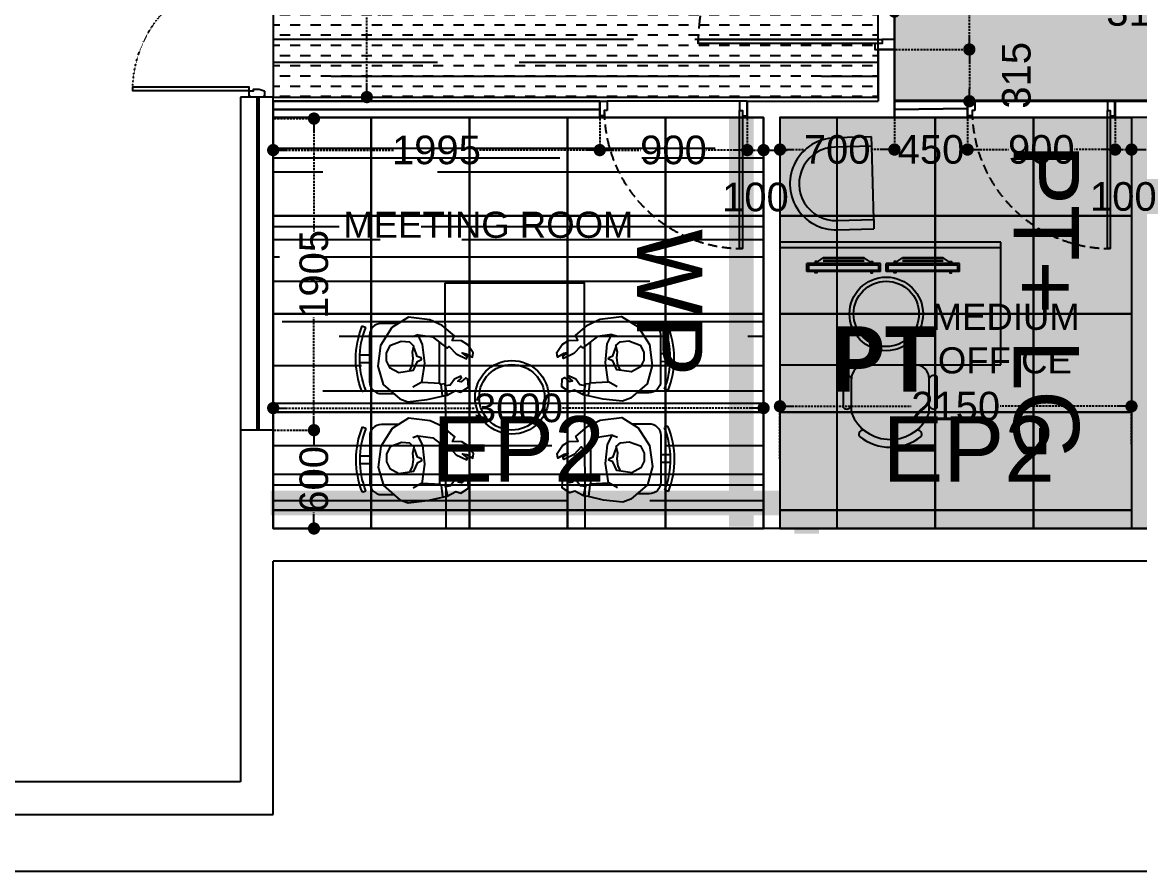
# Model space of a CAD drawing. Header units: millimetres. Extents: x 4688743 to 4806056, y -3017657 to -2960297.
# Drawn here: x 4703613 to 4710447, y -2987364 to -2982171 of the extents above; entities that cross this region are included whole.
import ezdxf

# ---------------------------------------------------------------- set-up
doc = ezdxf.new("R2010")
doc.units = ezdxf.units.MM
doc.header["$MEASUREMENT"] = 0
doc.header["$PDMODE"] = 34
for name, pattern in [('ACAD_ISO03W100', [30, 12, -18]), ('ACAD_ISO07W100', [3, 0, -3]), ('CONTINOUS', [0]), ('CONTINU', [0]), ('DASHED', [19.05, 12.7, -6.35]), ('PHANTOM2', [1.25, 0.625, -0.125, 0.125, -0.125, 0.125, -0.125])]:
    doc.linetypes.add(name, pattern=pattern)
for name, color, linetype in [('a-wall', 6, 'Continuous'), ('A_DOOR', 1, 'Continuous'), ('i floor', 252, 'Continuous'), ('I-CEIL', 11, 'CONTINU'), ('I-CHAR', 100, 'Continuous'), ('I-CLNG-GRID', 31, 'Continuous'), ('I-DOOR', 1, 'Continuous'), ('I-EQPM', 20, 'Continuous'), ('I-EQPN', 93, 'Continuous'), ('I-FINISHES', 174, 'Continuous'), ('I-FLOOR', 8, 'Continuous'), ('I-FURN', 3, 'Continuous'), ('I-FURN-CHAIR', 20, 'Continuous'), ('I-FURN-CHAR', 2, 'Continuous'), ('I-MEETING RM CHAIR', 121, 'Continuous'), ('I-MODULAR FURN', 3, 'Continuous'), ('I-PART', 1, 'Continuous'), ('I-PART-I-DIM', 252, 'Continuous'), ('I-TEXT', 2, 'Continuous'), ('lighting', 7, 'Continuous')]:
    doc.layers.add(name, color=color, linetype=linetype)
doc.layers.add('I-PART-GLAS', color=5, linetype='Continuous', lineweight=30)
doc.styles.add('ROMANS', font='arial.ttf', dxfattribs={"height": 175})
doc.linetypes.add('FENCELINE2', pattern='A,6.35,-2.54,[132,ltypeshp.shx,S=2.54,R=0,X=-2.54,Y=0],-2.54,25.4', length=36.83)
doc.linetypes.add('ZIGZAG', pattern='A,0.0001,-0.2,[131,ltypeshp.shx,S=0.2,R=0,X=-0.2,Y=0],-0.4,[131,ltypeshp.shx,S=0.2,R=180,X=0.2,Y=0],-0.2', length=0.8001)
doc.dimstyles.new('I-DIM-100', dxfattribs={"dimscale": 100, "dimtxt": 175, "dimasz": 0.75, "dimexe": 0.0625, "dimexo": 0.0625, "dimgap": 0.09, "dimtad": 0, "dimdec": 0, "dimrnd": 5, "dimzin": 0, "dimdsep": 46, "dimtxsty": 'ROMANS', "dimblk": 'DOT', "dimcen": 0.09, "dimclrd": 8, "dimclre": 8, "dimclrt": 2, "dimadec": 0, "dimazin": 0, "dimtfac": 1, "dimtdec": 0, "dimtmove": 2, "dimatfit": 3, "dimfxl": 0, "dimtolj": 1, "dimtzin": 0, "dimarcsym": 0})

# ---------------------------------------------------------------- blocks, each defined once
blk = doc.blocks.new('CHAIR - MAN')
at = {"color": 146}
blk.add_lwpolyline([(-113.1, 130.9), (-95, 7.6), (-108, -112.7), (-137.4, -174.3), (-44.4, -160.8), (50.3, -88.6), (62.9, -99.9), (106.4, -51.5), (174, -19.9), (179, -32.9), (146.3, -58.5), (171.4, -52.8), (212.5, -29.3), (217.1, -57.8), (182.8, -110.3), (141.6, -134.5), (81.8, -138.1), (96.5, -167.1), (18.2, -234.3), (-61.3, -270.9), (-199.2, -288.6), (-305.5, -221.9), (-377.9, -107.6), (-396.3, 25.7), (-362.8, 144.6), (-256.3, 235.7), (-204.3, 255.7), (-79.8, 241.6), (16.3, 219.1), (47.7, 214.2), (103.1, 184.3), (135.3, 193.7), (184.8, 162.6), (182.4, 111.5), (168.3, 102.2), (138.2, 127.7), (117.1, 122.8), (142, 102.2), (136.6, 90.9), (95.8, 109.9), (68.9, 148.2), (35.5, 152.7), (34.3, 140.3), (5.2, 143.8), (4.6, 137.6)], close=True, dxfattribs=at)
for points in [[(7.6, 142.3), (16.7, 217.2)], [(35.5, 152.7), (49.2, 216.5)], [(-497.8, 187.3), (-474.6, 177.9)], [(-114.6, 128.5), (-171, 161.8)], [(-512.2, 2.2), (-449.3, 2.2)], [(-190.4, 52.5), (-175.2, 23.6), (-168.7, -23.4), (-173.8, -62.4), (-163.6, -102.1), (-191.1, -126.7), (-246.5, -132.7), (-319.4, -105.1), (-343.1, -59.7), (-343.1, -8.5), (-321.4, 34.9), (-262.3, 66.5), (-167.7, 52.7), (-142, -3.1), (-115.2, -15.4), (-116.7, -26.3), (-143.4, -36.4), (-162.9, -90.5)], [(-512.2, -47.8), (-449.3, -47.8)], [(-137.4, -174.3), (-172.6, -162.2)], [(-495.7, -232.5), (-472.6, -223.1)]]:
    blk.add_lwpolyline(points, dxfattribs=at)
for points in [[(-497.8, 187.3, 0.192757), (-495.7, -232.5)], [(-474.6, 177.9, 0.19264), (-472.6, -223.1)], [(-263.9, -248), (-374.3, -248, -0.414214), (-449.3, -173), (-449.3, 127, -0.414214), (-374.3, 202), (-295.8, 202)], [(-0.7, 137.3, -0.034501), (0, 127), (0, -127)]]:
    blk.add_lwpolyline(points, format="xyb", dxfattribs=at)
blk = doc.blocks.new('4 PAX MEETING ROOM')
at = {"layer": 'I-MODULAR FURN', "linetype": 'CONTINOUS', "ltscale": 50}
blk.add_lwpolyline([(-425, 0), (425, 0), (425, 1500), (-425, 1500)], close=True, dxfattribs=at)
at = {"layer": 'I-MEETING RM CHAIR', "ltscale": 0.0001, "yscale": 0.9523809523961967, "zscale": 0.9523809523961967, "rotation": 180}
for p, xscale in [((-462, 1018.6), -0.9523809523961967), ((462, 1018.6), 0.9523809523961967), ((-462, 401.2), -0.9523809523961967), ((462, 401.2), 0.9523809523961967)]:
    blk.add_blockref('CHAIR - MAN', p, dxfattribs=dict(at, xscale=xscale))
blk = doc.blocks.new('I-SMON')
at = {"layer": 'I-EQPM'}
for p, q in [((266.7, 10.9), (-183.3, 10.9)), ((-183.3, 10.9), (-183.3, -39.1)), ((266.7, 10.9), (266.7, -39.1)), ((266.7, -39.1), (-183.3, -39.1)), ((-133.3, -39.1), (-83.3, -74.1)), ((216.7, -39.1), (166.7, -74.1)), ((166.7, -74.1), (-83.3, -74.1))]:
    blk.add_line(p, q, dxfattribs=at)
at = {"layer": 'I-EQPM', "color": 8}
for p, q in [((166.7, -54), (-83.3, -54)), ((166.7, -67.4), (-83.3, -67.4))]:
    blk.add_line(p, q, dxfattribs=at)
blk.add_lwpolyline([(256.7, -29.1), (-173.3, -29.1), (-173.3, 0.9), (256.7, 0.9)], close=True, dxfattribs=at)
at = {"layer": 'I-EQPM'}
for points in [[(-123.3, 10.9), (-123.3, 18.4), (-133.3, 18.4), (-133.3, 10.9)], [(206.7, 10.9), (206.7, 18.4), (216.7, 18.4), (216.7, 10.9)], [(-123.3, -46.1), (-123.3, -50.4), (-133.3, -50.4), (-133.3, -39.1)], [(206.7, -46.1), (206.7, -50.4), (216.7, -50.4), (216.7, -39.1)]]:
    blk.add_lwpolyline(points, dxfattribs=at)
blk = doc.blocks.new('I-CHAR')
at = {"layer": 'I-FURN-CHAR', "color": 0}
for p, q in [((30.3, 351.6), (-97.7, 479.5)), ((-438.2, 234.5), (-234.5, 438.2)), ((19.2, 299), (-120, 438.2)), ((-351.6, -30.3), (-479.5, 97.7)), ((-299, -19.2), (-438.2, 120))]:
    blk.add_line(p, q, dxfattribs=at)
for centre, radius, start, end in [((-177.3, 380.9), 81, 45, 135), ((-95.3, 451), 28.6, 94.80348, 202.85849), ((1.7, 354), 28.6, 247.14151, 355.19652), ((-203, 203), 242, 246.63139, 23.36861), ((-380.9, 177.3), 81, 135, 225), ((-203, 203), 287, 276.456, 353.544), ((59.3, 164.7), 23.7, 13.6623, 155.9702), ((-451, 95.3), 28.6, 67.14151, 175.19652), ((-354, -1.7), 28.6, 274.80348, 22.85849), ((-164.7, -59.3), 23.7, 114.0298, 256.3377)]:
    blk.add_arc(centre, radius, start, end, dxfattribs=at)
blk = doc.blocks.new('sd')
at = {"layer": 'I-FURN', "color": 6}
for p, q in [((-35, 1350), (-35, 0)), ((714.9, 1350), (-35, 1350)), ((0, 1350), (0, 0)), ((714.9, 0), (714.9, 1350)), ((-35, 0), (714.9, 0))]:
    blk.add_line(p, q, dxfattribs=at)
at = {"layer": 'I-EQPN', "xscale": -1, "rotation": 270}
for p in [(134.1, 832.1, 0), (134.1, 348.5, 0)]:
    blk.add_blockref('I-SMON', p, dxfattribs=at)
at = {"layer": 'I-FURN-CHAIR', "extrusion": (0, 0, -1), "xscale": -1.058823529411668, "yscale": 1.058823529411668, "zscale": -1.058823529411668, "rotation": 314.9999999999908}
blk.add_blockref('I-CHAR', (-1218.6, 675), dxfattribs=at)
blk = doc.blocks.new('DOOR FRAME CS')
blk.add_lwpolyline([(5, -115), (0, -117.9), (0, -7.1), (5, -10), (5, 0), (50, 0), (50, -35), (65, -35), (65, -79.2, -0.078985), (64.8, -80.8), (51.6, -121.1, -0.349242), (46.7, -125), (5, -125)], format="xyb", close=True)
blk = doc.blocks.new('*U13')
for points in [[(52, -2), (52, -950), (83, -950), (83, -2)], [(1948, -2), (1948, -950), (1917, -950), (1917, -2)]]:
    blk.add_lwpolyline(points, close=True)
at = {"color": 251, "linetype": 'ACAD_ISO03W100', "ltscale": 0.1}
blk.add_lwpolyline([(83, -950, 0.403647), (1000, 0, 0.403647), (1917, -950, -0.099074)], format="xyb", dxfattribs=at)
at = {"xscale": -1, "rotation": 180}
blk.add_blockref('DOOR FRAME CS', (0, 0), dxfattribs=at)
at = {"rotation": 180}
blk.add_blockref('DOOR FRAME CS', (2000, 0), dxfattribs=at)
blk = doc.blocks.new('*U77')
at = {"layer": 'I-CLNG-GRID'}
blk.add_lwpolyline([(-300, 300), (300, 300), (300, -300), (-300, -300), (-300, 300)], dxfattribs=at)
blk = doc.blocks.new('*U78')
at = {"layer": 'I-CLNG-GRID', "color": 0, "linetype": 'ByBlock', "lineweight": -2}
for p in [(0, 1801.3), (600, 1801.3), (1200, 1801.3), (1799.9, 1801.3), (2399.9, 1801.3), (0, 1200.9), (600, 1200.9), (1200, 1200.9), (1799.9, 1200.9), (2399.9, 1200.9), (0, 600.4), (600, 600.4), (1200, 600.4), (1799.9, 600.4), (2399.9, 600.4), (0, 0), (600, 0), (1200, 0), (1799.9, 0), (2399.9, 0)]:
    blk.add_blockref('*U77', p, dxfattribs=at)
blk = doc.blocks.new('*U79')
at = {"layer": 'I-CLNG-GRID'}
blk.add_lwpolyline([(-300, 300), (300, 300), (300, -300), (-300, -300), (-300, 300)], dxfattribs=at)
blk = doc.blocks.new('*U80')
at = {"layer": 'I-CLNG-GRID', "color": 0, "linetype": 'ByBlock', "lineweight": -2}
for p in [(0, 1801.3), (600, 1801.3), (1200, 1801.3), (0, 1200.9), (600, 1200.9), (1200, 1200.9), (0, 600.4), (600, 600.4), (1200, 600.4), (0, 0), (600, 0), (1200, 0)]:
    blk.add_blockref('*U79', p, dxfattribs=at)
blk = doc.blocks.new('_Dot')
at = {"color": 0, "linetype": 'Continuous', "lineweight": -2}
blk.add_line((-0.5, 0), (-1, 0), dxfattribs=at)
at = {"color": 0, "linetype": 'Continuous', "const_width": 0.5}
blk.add_lwpolyline([(-0.25, 0, 1), (0.25, 0, 1)], format="xyb", close=True, dxfattribs=at)
blk = doc.blocks.new('*D148')
at = {"layer": 'Defpoints', "color": 0}
for p in [(4705146.9, -2981125.5), (4705146.9, -2982627.8), (4705719.6, -2982627.8)]:
    blk.add_point(p, dxfattribs=at)
at = {"layer": 'I-PART-I-DIM', "color": 8, "linetype": 'DASHED', "lineweight": -2}
for p, q in [((4705153.1, -2981125.5), (4705725.8, -2981125.5)), ((4705719.6, -2981200.5), (4705719.6, -2981614.8)), ((4705719.6, -2982552.8), (4705719.6, -2982138.4)), ((4705153.1, -2982627.8), (4705725.8, -2982627.8))]:
    blk.add_line(p, q, dxfattribs=at)
at = {"layer": 'I-PART-I-DIM', "color": 8, "lineweight": -2, "xscale": 75, "yscale": 75, "zscale": 75}
for p, rotation in [((4705719.6, -2981125.5), 90), ((4705719.6, -2982627.8), 270)]:
    blk.add_blockref('_Dot', p, dxfattribs=dict(at, rotation=rotation))
at = {"layer": 'I-PART-I-DIM', "color": 2, "insert": (4705719.6, -2981876.6), "char_height": 175, "attachment_point": 5, "rotation": 90, "style": 'ROMANS'}
blk.add_mtext('\\A1;1500', dxfattribs=at)
blk = doc.blocks.new('*D151')
at = {"layer": 'Defpoints', "color": 0}
for p in [(4709126.7, -2981136.3, 0), (4708946.6, -2982336.5, 0), (4709405, -2982336.5)]:
    blk.add_point(p, dxfattribs=at)
at = {"layer": 'I-PART-I-DIM', "color": 8, "linetype": 'DASHED', "lineweight": -2}
for p, q in [((4709132.9, -2981136.3), (4709411.3, -2981136.3)), ((4709405, -2981211.3), (4709405, -2981474.6)), ((4709405, -2982261.5), (4709405, -2981998.1)), ((4708952.9, -2982336.5), (4709411.3, -2982336.5))]:
    blk.add_line(p, q, dxfattribs=at)
at = {"layer": 'I-PART-I-DIM', "color": 8, "lineweight": -2, "xscale": 75, "yscale": 75, "zscale": 75}
for p, rotation in [((4709405, -2981136.3), 90), ((4709405, -2982336.5), 270)]:
    blk.add_blockref('_Dot', p, dxfattribs=dict(at, rotation=rotation))
at = {"layer": 'I-PART-I-DIM', "color": 2, "insert": (4709405, -2981736.4), "char_height": 175, "attachment_point": 5, "rotation": 90, "style": 'ROMANS'}
blk.add_mtext('\\A1;1200', dxfattribs=at)
blk = doc.blocks.new('DOOR 1000')
at = {"layer": 'I-DOOR', "lineweight": -2, "ltscale": 5, "extrusion": (-2.9028e-12, -8.96831e-44, -1)}
blk.add_line((0, 50), (0, 950), dxfattribs=at)
at = {"layer": 'I-DOOR', "linetype": 'ByBlock', "lineweight": -2, "extrusion": (-2.9028e-12, -8.96831e-44, -1)}
for points in [[(-62.5, 950), (-62.5, 969), (-100, 969), (-100, 1000), (0, 1000), (0, 950)], [(-62.5, 50), (-62.5, 31), (-100, 31), (-100, 0), (0, 0), (0, 50)]]:
    blk.add_lwpolyline(points, close=True, dxfattribs=at)
at = {"layer": 'I-DOOR', "lineweight": -2, "ltscale": 5, "extrusion": (-2.9028e-12, -8.96831e-44, -1)}
blk.add_lwpolyline([(-62.1, 31), (-1000, 31), (-1000, 50), (-62.1, 50)], close=True, dxfattribs=at)
at = {"layer": 'I-DOOR', "linetype": 'DASHED', "lineweight": -2, "ltscale": 5, "extrusion": (-2.9028e-12, -8.96831e-44, -1)}
blk.add_arc((-62.1, 31), 937.9, 90, 180, dxfattribs=at)
blk = doc.blocks.new('*D152')
at = {"layer": 'Defpoints', "color": 0}
for p in [(4705146.9, -2982752.9, 0), (4707144.2, -2982752.9, 0), (4707144.2, -2982951.9)]:
    blk.add_point(p, dxfattribs=at)
at = {"layer": 'I-PART-I-DIM', "color": 8, "linetype": 'DASHED', "lineweight": -2}
for p, q in [((4705146.9, -2982759.1), (4705146.9, -2982958.2)), ((4707144.2, -2982759.1), (4707144.2, -2982958.2)), ((4705221.9, -2982951.9), (4705882.8, -2982951.9)), ((4707069.2, -2982951.9), (4706408.2, -2982951.9))]:
    blk.add_line(p, q, dxfattribs=at)
at = {"layer": 'I-PART-I-DIM', "color": 8, "lineweight": -2, "xscale": 75, "yscale": 75, "zscale": 75, "rotation": 180}
blk.add_blockref('_Dot', (4705146.9, -2982951.9), dxfattribs=at)
at = {"layer": 'I-PART-I-DIM', "color": 8, "lineweight": -2, "xscale": 75, "yscale": 75, "zscale": 75}
blk.add_blockref('_Dot', (4707144.2, -2982951.9), dxfattribs=at)
at = {"layer": 'I-PART-I-DIM', "color": 2, "insert": (4706145.5, -2982951.9), "char_height": 175, "attachment_point": 5, "style": 'ROMANS'}
blk.add_mtext('\\A1;1995', dxfattribs=at)
blk = doc.blocks.new('*D153')
at = {"layer": 'Defpoints', "color": 0}
for p in [(4707144.2, -2982752.9, 0), (4708046.6, -2982752.9, 0), (4708046.6, -2982951.9)]:
    blk.add_point(p, dxfattribs=at)
at = {"layer": 'I-PART-I-DIM', "color": 8, "linetype": 'DASHED', "lineweight": -2}
for p, q in [((4707144.2, -2982759.1), (4707144.2, -2982958.2)), ((4708046.6, -2982759.1), (4708046.6, -2982958.2)), ((4707219.2, -2982951.9), (4707393.4, -2982951.9)), ((4707971.6, -2982951.9), (4707797.4, -2982951.9))]:
    blk.add_line(p, q, dxfattribs=at)
at = {"layer": 'I-PART-I-DIM', "color": 8, "lineweight": -2, "xscale": 75, "yscale": 75, "zscale": 75, "rotation": 180}
blk.add_blockref('_Dot', (4707144.2, -2982951.9), dxfattribs=at)
at = {"layer": 'I-PART-I-DIM', "color": 8, "lineweight": -2, "xscale": 75, "yscale": 75, "zscale": 75}
blk.add_blockref('_Dot', (4708046.6, -2982951.9), dxfattribs=at)
at = {"layer": 'I-PART-I-DIM', "color": 2, "insert": (4707595.4, -2982951.9), "char_height": 175, "attachment_point": 5, "style": 'ROMANS'}
blk.add_mtext('\\A1;900', dxfattribs=at)
blk = doc.blocks.new('*D154')
at = {"layer": 'Defpoints', "color": 0}
for p in [(4708046.6, -2982752.9, 0), (4708146.6, -2982752.9, 0), (4708146.6, -2982951.9)]:
    blk.add_point(p, dxfattribs=at)
at = {"layer": 'I-PART-I-DIM', "color": 8, "linetype": 'DASHED', "lineweight": -2}
for p, q in [((4708046.6, -2982759.1), (4708046.6, -2982958.2)), ((4708146.6, -2982759.2), (4708146.6, -2982958.2)), ((4707971.6, -2982951.9), (4707896.6, -2982951.9)), ((4708046.6, -2982951.9), (4708146.6, -2982951.9)), ((4708221.6, -2982951.9), (4708296.6, -2982951.9))]:
    blk.add_line(p, q, dxfattribs=at)
at = {"layer": 'I-PART-I-DIM', "color": 8, "lineweight": -2, "xscale": 75, "yscale": 75, "zscale": 75}
blk.add_blockref('_Dot', (4708046.6, -2982951.9), dxfattribs=at)
at = {"layer": 'I-PART-I-DIM', "color": 8, "lineweight": -2, "xscale": 75, "yscale": 75, "zscale": 75, "rotation": 180}
blk.add_blockref('_Dot', (4708146.6, -2982951.9), dxfattribs=at)
at = {"layer": 'I-PART-I-DIM', "color": 2, "insert": (4708096.6, -2983239.7), "char_height": 175, "attachment_point": 5, "style": 'ROMANS'}
blk.add_mtext('\\A1;100', dxfattribs=at)
blk = doc.blocks.new('*D155')
at = {"layer": 'Defpoints', "color": 0}
for p in [(4708946.6, -2982336.5, 0), (4708946.6, -2982652.9, 0), (4709405, -2982652.9)]:
    blk.add_point(p, dxfattribs=at)
at = {"layer": 'I-PART-I-DIM', "color": 8, "linetype": 'DASHED', "lineweight": -2}
for p, q in [((4708952.9, -2982336.5), (4709411.3, -2982336.5)), ((4709405, -2982411.5), (4709405, -2982577.9)), ((4708952.9, -2982652.9), (4709411.3, -2982652.9))]:
    blk.add_line(p, q, dxfattribs=at)
at = {"layer": 'I-PART-I-DIM', "color": 8, "lineweight": -2, "xscale": 75, "yscale": 75, "zscale": 75}
for p, rotation in [((4709405, -2982336.5), 90), ((4709405, -2982652.9), 270)]:
    blk.add_blockref('_Dot', p, dxfattribs=dict(at, rotation=rotation))
at = {"layer": 'I-PART-I-DIM', "color": 2, "insert": (4709693, -2982494.7), "char_height": 175, "attachment_point": 5, "rotation": 90, "style": 'ROMANS'}
blk.add_mtext('\\A1;315', dxfattribs=at)
blk = doc.blocks.new('*D156')
at = {"layer": 'Defpoints', "color": 0}
for p in [(4708246.6, -2982752.9, 0), (4708946.6, -2982752.9, 0), (4708946.6, -2982948.6)]:
    blk.add_point(p, dxfattribs=at)
at = {"layer": 'I-PART-I-DIM', "color": 8, "linetype": 'DASHED', "lineweight": -2}
for p, q in [((4708246.6, -2982759.2), (4708246.6, -2982954.9)), ((4708946.6, -2982759.2), (4708946.6, -2982954.9)), ((4708321.6, -2982948.6), (4708395.3, -2982948.6)), ((4708871.6, -2982948.6), (4708797.9, -2982948.6))]:
    blk.add_line(p, q, dxfattribs=at)
at = {"layer": 'I-PART-I-DIM', "color": 8, "lineweight": -2, "xscale": 75, "yscale": 75, "zscale": 75, "rotation": 180}
blk.add_blockref('_Dot', (4708246.6, -2982948.6), dxfattribs=at)
at = {"layer": 'I-PART-I-DIM', "color": 8, "lineweight": -2, "xscale": 75, "yscale": 75, "zscale": 75}
blk.add_blockref('_Dot', (4708946.6, -2982948.6), dxfattribs=at)
at = {"layer": 'I-PART-I-DIM', "color": 2, "insert": (4708596.6, -2982948.6), "char_height": 175, "attachment_point": 5, "style": 'ROMANS'}
blk.add_mtext('\\A1;700', dxfattribs=at)
blk = doc.blocks.new('*D157')
at = {"layer": 'Defpoints', "color": 0}
for p in [(4708946.6, -2982752.9, 0), (4709394.3, -2982752.9, 0), (4709394.3, -2982948.6)]:
    blk.add_point(p, dxfattribs=at)
at = {"layer": 'I-PART-I-DIM', "color": 8, "linetype": 'DASHED', "lineweight": -2}
for p, q in [((4708946.6, -2982759.2), (4708946.6, -2982954.9)), ((4709394.3, -2982759.2), (4709394.3, -2982954.9)), ((4708871.6, -2982948.6), (4708796.6, -2982948.6)), ((4708946.6, -2982948.6), (4708964.9, -2982948.6)), ((4709394.3, -2982948.6), (4709376, -2982948.6)), ((4709469.3, -2982948.6), (4709544.3, -2982948.6))]:
    blk.add_line(p, q, dxfattribs=at)
at = {"layer": 'I-PART-I-DIM', "color": 8, "lineweight": -2, "xscale": 75, "yscale": 75, "zscale": 75}
blk.add_blockref('_Dot', (4708946.6, -2982948.6), dxfattribs=at)
at = {"layer": 'I-PART-I-DIM', "color": 8, "lineweight": -2, "xscale": 75, "yscale": 75, "zscale": 75, "rotation": 180}
blk.add_blockref('_Dot', (4709394.3, -2982948.6), dxfattribs=at)
at = {"layer": 'I-PART-I-DIM', "color": 2, "insert": (4709170.5, -2982948.6), "char_height": 175, "attachment_point": 5, "style": 'ROMANS'}
blk.add_mtext('\\A1;450', dxfattribs=at)
blk = doc.blocks.new('*D158')
at = {"layer": 'Defpoints', "color": 0}
for p in [(4709394.3, -2982752.9, 0), (4710296.8, -2982752.9, 0), (4710296.8, -2982948.6)]:
    blk.add_point(p, dxfattribs=at)
at = {"layer": 'I-PART-I-DIM', "color": 8, "linetype": 'DASHED', "lineweight": -2}
for p, q in [((4709394.3, -2982759.2), (4709394.3, -2982954.9)), ((4710296.8, -2982759.2), (4710296.8, -2982954.9)), ((4709469.3, -2982948.6), (4709643.5, -2982948.6)), ((4710221.8, -2982948.6), (4710047.6, -2982948.6))]:
    blk.add_line(p, q, dxfattribs=at)
at = {"layer": 'I-PART-I-DIM', "color": 8, "lineweight": -2, "xscale": 75, "yscale": 75, "zscale": 75, "rotation": 180}
blk.add_blockref('_Dot', (4709394.3, -2982948.6), dxfattribs=at)
at = {"layer": 'I-PART-I-DIM', "color": 8, "lineweight": -2, "xscale": 75, "yscale": 75, "zscale": 75}
blk.add_blockref('_Dot', (4710296.8, -2982948.6), dxfattribs=at)
at = {"layer": 'I-PART-I-DIM', "color": 2, "insert": (4709845.5, -2982948.6), "char_height": 175, "attachment_point": 5, "style": 'ROMANS'}
blk.add_mtext('\\A1;900', dxfattribs=at)
blk = doc.blocks.new('*D159')
at = {"layer": 'Defpoints', "color": 0}
for p in [(4710296.8, -2982752.9, 0), (4710396.8, -2982752.9, 0), (4710396.8, -2982948.6)]:
    blk.add_point(p, dxfattribs=at)
at = {"layer": 'I-PART-I-DIM', "color": 8, "linetype": 'DASHED', "lineweight": -2}
for p, q in [((4710296.8, -2982759.2), (4710296.8, -2982954.9)), ((4710396.8, -2982759.2), (4710396.8, -2982954.9)), ((4710221.8, -2982948.6), (4710146.8, -2982948.6)), ((4710296.8, -2982948.6), (4710396.8, -2982948.6)), ((4710471.8, -2982948.6), (4710546.8, -2982948.6))]:
    blk.add_line(p, q, dxfattribs=at)
at = {"layer": 'I-PART-I-DIM', "color": 8, "lineweight": -2, "xscale": 75, "yscale": 75, "zscale": 75}
blk.add_blockref('_Dot', (4710296.8, -2982948.6), dxfattribs=at)
at = {"layer": 'I-PART-I-DIM', "color": 8, "lineweight": -2, "xscale": 75, "yscale": 75, "zscale": 75, "rotation": 180}
blk.add_blockref('_Dot', (4710396.8, -2982948.6), dxfattribs=at)
at = {"layer": 'I-PART-I-DIM', "color": 2, "insert": (4710346.8, -2983236.4), "char_height": 175, "attachment_point": 5, "style": 'ROMANS'}
blk.add_mtext('\\A1;100', dxfattribs=at)
blk = doc.blocks.new('*D163')
at = {"layer": 'Defpoints', "color": 0}
for p in [(4705146.9, -2982759.1), (4705396.4, -2982759.1), (4705146.9, -2984664.6)]:
    blk.add_point(p, dxfattribs=at)
at = {"layer": 'I-PART-I-DIM', "color": 8, "linetype": 'DASHED', "lineweight": -2}
for p, q in [((4705153.1, -2982759.1), (4705402.6, -2982759.1)), ((4705396.4, -2982834.1), (4705396.4, -2983449.1)), ((4705396.4, -2984589.6), (4705396.4, -2983974.6)), ((4705153.1, -2984664.6), (4705402.6, -2984664.6))]:
    blk.add_line(p, q, dxfattribs=at)
at = {"layer": 'I-PART-I-DIM', "color": 8, "lineweight": -2, "xscale": 75, "yscale": 75, "zscale": 75}
for p, rotation in [((4705396.4, -2982759.1), 90), ((4705396.4, -2984664.6), 270)]:
    blk.add_blockref('_Dot', p, dxfattribs=dict(at, rotation=rotation))
at = {"layer": 'I-PART-I-DIM', "color": 2, "insert": (4705396.4, -2983711.9), "char_height": 175, "attachment_point": 5, "rotation": 90, "style": 'ROMANS'}
blk.add_mtext('\\A1;1905', dxfattribs=at)
blk = doc.blocks.new('*D164')
at = {"layer": 'Defpoints', "color": 0}
for p in [(4705277.9, -2984664.6), (4705396.4, -2985265.8), (4724629.3, -2985265.8, 0)]:
    blk.add_point(p, dxfattribs=at)
at = {"layer": 'I-PART-I-DIM', "color": 8, "linetype": 'DASHED', "lineweight": -2}
for p, q in [((4705284.1, -2984664.6), (4705402.6, -2984664.6)), ((4705396.4, -2984739.6), (4705396.4, -2984762.7)), ((4705396.4, -2985190.8), (4705396.4, -2985167.7)), ((4724623.1, -2985265.8), (4705390.1, -2985265.8))]:
    blk.add_line(p, q, dxfattribs=at)
at = {"layer": 'I-PART-I-DIM', "color": 8, "lineweight": -2, "xscale": 75, "yscale": 75, "zscale": 75}
for p, rotation in [((4705396.4, -2984664.6), 90), ((4705396.4, -2985265.8), 270)]:
    blk.add_blockref('_Dot', p, dxfattribs=dict(at, rotation=rotation))
at = {"layer": 'I-PART-I-DIM', "color": 2, "insert": (4705396.4, -2984965.2), "char_height": 175, "attachment_point": 5, "rotation": 90, "style": 'ROMANS'}
blk.add_mtext('\\A1;600', dxfattribs=at)
blk = doc.blocks.new('*D165')
at = {"layer": 'Defpoints', "color": 0}
for p in [(4708146.5, -2984529.3), (4705146.9, -2984630.1), (4708146.5, -2984630.2, 0)]:
    blk.add_point(p, dxfattribs=at)
at = {"layer": 'I-PART-I-DIM', "color": 8, "linetype": 'DASHED', "lineweight": -2}
for p, q in [((4705146.9, -2984623.8), (4705146.9, -2984523.1)), ((4705221.9, -2984529.3), (4706376.7, -2984529.3)), ((4708071.5, -2984529.3), (4706916.6, -2984529.3)), ((4708146.5, -2984623.9), (4708146.5, -2984523.1))]:
    blk.add_line(p, q, dxfattribs=at)
at = {"layer": 'I-PART-I-DIM', "color": 8, "lineweight": -2, "xscale": 75, "yscale": 75, "zscale": 75, "rotation": 180}
blk.add_blockref('_Dot', (4705146.9, -2984529.3), dxfattribs=at)
at = {"layer": 'I-PART-I-DIM', "color": 8, "lineweight": -2, "xscale": 75, "yscale": 75, "zscale": 75}
blk.add_blockref('_Dot', (4708146.5, -2984529.3), dxfattribs=at)
at = {"layer": 'I-PART-I-DIM', "color": 2, "insert": (4706646.7, -2984529.3), "char_height": 175, "attachment_point": 5, "style": 'ROMANS'}
blk.add_mtext('\\A1;3000', dxfattribs=at)
blk = doc.blocks.new('*D166')
at = {"layer": 'Defpoints', "color": 0}
for p in [(4710396.7, -2984518.5), (4710396.7, -2984757, 0), (4708246.5, -2984846.6, 0)]:
    blk.add_point(p, dxfattribs=at)
at = {"layer": 'I-PART-I-DIM', "color": 8, "linetype": 'DASHED', "lineweight": -2}
for p, q in [((4708246.5, -2984840.4), (4708246.5, -2984512.3)), ((4708321.5, -2984518.5), (4709050.1, -2984518.5)), ((4710321.7, -2984518.5), (4709593.1, -2984518.5)), ((4710396.7, -2984750.8), (4710396.7, -2984512.3))]:
    blk.add_line(p, q, dxfattribs=at)
at = {"layer": 'I-PART-I-DIM', "color": 8, "lineweight": -2, "xscale": 75, "yscale": 75, "zscale": 75, "rotation": 180}
blk.add_blockref('_Dot', (4708246.5, -2984518.5), dxfattribs=at)
at = {"layer": 'I-PART-I-DIM', "color": 8, "lineweight": -2, "xscale": 75, "yscale": 75, "zscale": 75}
blk.add_blockref('_Dot', (4710396.7, -2984518.5), dxfattribs=at)
at = {"layer": 'I-PART-I-DIM', "color": 2, "insert": (4709321.6, -2984518.5), "char_height": 175, "attachment_point": 5, "style": 'ROMANS'}
blk.add_mtext('\\A1;2150', dxfattribs=at)
blk = doc.blocks.new('*D170')
at = {"layer": 'Defpoints', "color": 0}
for p in [(4712082, -2982104.8), (4708946.6, -2982426.8, 0), (4712082, -2982426.8, 0)]:
    blk.add_point(p, dxfattribs=at)
at = {"layer": 'I-PART-I-DIM', "color": 8, "linetype": 'DASHED', "lineweight": -2}
for p, q in [((4708946.6, -2982420.5), (4708946.6, -2982098.5)), ((4709021.6, -2982104.8), (4710243.4, -2982104.8)), ((4712007, -2982104.8), (4710785.2, -2982104.8)), ((4712082, -2982420.5), (4712082, -2982098.5))]:
    blk.add_line(p, q, dxfattribs=at)
at = {"layer": 'I-PART-I-DIM', "color": 8, "lineweight": -2, "xscale": 75, "yscale": 75, "zscale": 75, "rotation": 180}
blk.add_blockref('_Dot', (4708946.6, -2982104.8), dxfattribs=at)
at = {"layer": 'I-PART-I-DIM', "color": 8, "lineweight": -2, "xscale": 75, "yscale": 75, "zscale": 75}
blk.add_blockref('_Dot', (4712082, -2982104.8), dxfattribs=at)
at = {"layer": 'I-PART-I-DIM', "color": 2, "insert": (4710514.3, -2982104.8), "char_height": 175, "attachment_point": 5, "style": 'ROMANS'}
blk.add_mtext('\\A1;3135', dxfattribs=at)

msp = doc.modelspace()

# ---------------------------------------------------------------- hatches: boundary and pattern name
at = {"layer": 'I-CEIL', "linetype": 'ByBlock'}
h = msp.add_hatch(dxfattribs=at)
h.set_pattern_fill('DASH', color=256, scale=999, angle=180)
edge = h.paths.add_edge_path()
edge.add_line((4694606.8, -2969440.8), (4694606.8, -2970692.9))
edge.add_line((4694606.8, -2970692.9), (4701099.5, -2970692.9))
edge.add_line((4701099.5, -2970692.9), (4701099.5, -2974264.6))
edge.add_line((4701099.5, -2974264.6), (4701746.8, -2974264.6))
edge.add_line((4701746.8, -2974264.6), (4701751.8, -2973664.6))
edge.add_line((4701751.8, -2973664.6), (4702551.8, -2973664.6))
edge.add_line((4702551.8, -2973664.6), (4702546.8, -2977114.6))
edge.add_line((4702546.8, -2977114.6), (4709126.7, -2977123))
edge.add_line((4709126.7, -2977123), (4709126.7, -2981131.3))
edge.add_line((4709126.7, -2981131.3), (4708946.7, -2981131.2))
edge.add_line((4708946.7, -2981131.2), (4708946.7, -2982652.9))
edge.add_line((4708946.7, -2982652.9), (4712081.9, -2982652.9))
edge.add_line((4712081.9, -2982652.9), (4712082, -2980387))
edge.add_line((4712082, -2980387), (4710846.7, -2980387))
edge.add_line((4710846.7, -2980387), (4710846.7, -2978839.6))
edge.add_arc((4712846.7, -2978839.6), 2000, 90, 180, ccw=False)
edge.add_line((4712846.7, -2976839.6), (4727819.3, -2976839.6))
edge.add_line((4727819.3, -2976839.6), (4727819.2, -2978874.6))
edge.add_line((4727819.2, -2978874.6), (4728743.5, -2978866))
edge.add_line((4728743.5, -2978866), (4728743.5, -2976839.6))
edge.add_line((4728743.5, -2976839.6), (4736929.5, -2976839.6))
edge.add_line((4736929.5, -2976839.6), (4736929.5, -2985266.2))
edge.add_line((4736929.5, -2985266.2), (4738429.5, -2985266.4))
edge.add_line((4738429.5, -2985266.4), (4738429.5, -2976841.3))
edge.add_line((4738429.5, -2976841.3), (4752446.8, -2976841.3))
edge.add_line((4752446.8, -2976841.3), (4752446.8, -2975266.8))
edge.add_line((4752446.8, -2975266.8), (4743251.9, -2975266.8))
edge.add_line((4743251.9, -2975266.8), (4743251.7, -2971965))
edge.add_line((4743251.7, -2971965), (4741354.2, -2971965))
edge.add_line((4741354.2, -2971965), (4741354.2, -2971965))
edge.add_line((4741354.2, -2971965), (4741204.2, -2971965))
edge.add_line((4741204.2, -2971965), (4741204.2, -2971965))
edge.add_line((4741204.2, -2971965), (4739604.2, -2971965))
edge.add_line((4739604.2, -2971965), (4739604.2, -2975264.6))
edge.add_line((4739604.2, -2975264.6), (4734746.8, -2975264.6))
edge.add_line((4734746.8, -2975264.6), (4734746.8, -2973965.1))
edge.add_line((4734746.8, -2973965.1), (4734148.6, -2973967.3))
edge.add_line((4734148.6, -2973967.3), (4734148.6, -2972141.5))
edge.add_line((4734148.6, -2972141.5), (4731396.1, -2972187.8))
edge.add_line((4731396.1, -2972187.8), (4731396.1, -2975164.6))
edge.add_line((4731396.1, -2975164.6), (4731996.1, -2975164.6))
edge.add_line((4731996.1, -2975164.6), (4731996.1, -2975264.6))
edge.add_line((4731996.1, -2975264.6), (4706051.8, -2975264.6))
edge.add_arc((4706051.8, -2973264.6), 2000, 180, 270, ccw=False)
edge.add_line((4704051.8, -2973264.6), (4704051.7, -2969440.8))
edge.add_line((4704051.7, -2969440.8), (4694606.8, -2969440.8))
h = msp.add_hatch(dxfattribs=at)
h.set_pattern_fill('DASH', color=256, scale=500, angle=180)
edge = h.paths.add_edge_path(flags=16)
edge.add_line((4708246.9, -2978705.2), (4708246.9, -2981452.8))
edge.add_arc((4707646.9, -2981452.8), 600, -90, 0, ccw=False)
edge.add_line((4707646.9, -2982052.8), (4706346.9, -2982052.8))
edge.add_arc((4706346.9, -2981452.8), 600, 180, 270, ccw=False)
edge.add_line((4705746.9, -2981452.8), (4705746.9, -2978705.2))
edge.add_arc((4706346.9, -2978705.2), 600, 90, 180, ccw=False)
edge.add_line((4706346.9, -2978105.2), (4707646.9, -2978105.2))
edge.add_arc((4707646.9, -2978705.2), 600, 0, 90, ccw=False)
h.paths.add_polyline_path([(4705146.9, -2977505.2), (4705146.9, -2982652.9), (4708846.6, -2982652.9), (4708846.6, -2977505.2)])
at = {"layer": 'I-FLOOR'}
h = msp.add_hatch(dxfattribs=at)
h.set_pattern_fill('EARTH', color=256, scale=2000)
h.paths.add_polyline_path([(4690851.8, -2969325.9), (4694506.8, -2969325.9), (4694506.8, -2965766.1), (4690851.8, -2965766.1)])
h.paths.add_polyline_path([(4708246.5, -2985265), (4712646.8, -2985265), (4712646.8, -2982752.9), (4708246.5, -2982752.9)])
h = msp.add_hatch(dxfattribs=at)
h.set_pattern_fill('ANSI38', color=152, scale=1000)
h.paths.add_polyline_path([(4714305, -2975264.6), (4709511.7, -2975264.6), (4712444.5, -2973666.9), (4714305, -2973666.9)], flags=16)
h.paths.add_polyline_path([(4718581, -2973620.5), (4719355.5, -2973065.3), (4723436.5, -2975264.6), (4718581, -2975264.6)], flags=16)
h.paths.add_polyline_path([(4702401.8, -2965766.1), (4729076.1, -2965766.1), (4729096.1, -2972164.8), (4729096.1, -2972187.8), (4729096.1, -2975264.6), (4752652.4, -2975264.6), (4752649.5, -2976764.6), (4728720.1, -2976764.6), (4728720.1, -2978871), (4727819.3, -2978871), (4727819.3, -2976764.6), (4718351.5, -2976764.6), (4718351.6, -2980386.7), (4712082, -2980386.7), (4712082, -2982649), (4708946.6, -2982648.9), (4708946.9, -2977123), (4702551.8, -2977114.6), (4702551.8, -2970692.9), (4702401.8, -2970692.9)])
h.paths.add_polyline_path([(4736929.5, -2985266.2), (4738429.5, -2985266.2), (4738422.5, -2976767.3), (4736922.5, -2976767.3)])
h.paths.add_polyline_path([(4694606.8, -2970692.9), (4702401.8, -2970692.9), (4702401.8, -2969440.8), (4694606.8, -2969440.8)])
h = msp.add_hatch(dxfattribs=at)
h.set_pattern_fill('AR-RROOF', color=8, scale=500)
h.paths.add_polyline_path([(4705146.9, -2982627.8), (4708846.9, -2982627.8), (4708846.9, -2977123), (4705146.9, -2977123)])
h.paths.add_polyline_path([(4707871.9, -2982052.8), (4707971.9, -2982052.8), (4707971.9, -2978105.2), (4707871.9, -2978105.2)], flags=16)
h.paths.add_polyline_path([(4706946.9, -2982052.8), (4707046.9, -2982052.8), (4707046.9, -2978105.2), (4706946.9, -2978105.2)], flags=16)
h.paths.add_polyline_path([(4706021.9, -2982052.8), (4706121.9, -2982052.8), (4706121.9, -2978105.2), (4706021.9, -2978105.2)], flags=16)
h.paths.add_polyline_path([(4705146.9, -2985264.9), (4708146.6, -2985264.9), (4708146.6, -2982752.9), (4705146.9, -2982752.9)])

# ---------------------------------------------------------------- linework, layer by layer
at = {"layer": 'a-wall'}
for p, q in [((4704946.9, -2982627.8, 0), (4704946.9, -2986814.6)), ((4705146.9, -2982627.8), (4704946.9, -2982627.8)), ((4704946.9, -2982627.8), (4704946.9, -2984964.7)), ((4705146.9, -2982677.8, 0), (4705146.9, -2982627.8, 0)), ((4705146.9, -2985264.9), (4705146.9, -2982627.8)), ((4712751.8, -2985265.2, 0), (4705146.9, -2985264.9, 0)), ((4705146.9, -2987014.6), (4705146.9, -2985464.9)), ((4752646.9, -2985467.1, 0), (4705146.9, -2985464.9, 0)), ((4704946.9, -2986814.6), (4703146.8, -2986814.6)), ((4703146.8, -2987014.6), (4705146.9, -2987014.6))]:
    msp.add_line(p, q, dxfattribs=at)
at = {"layer": 'i floor'}
msp.add_lwpolyline([(4694606.8, -2970692.9), (4694606.8, -2965766.1), (4729076.1, -2965766.1), (4729096.1, -2972164.8), (4729096.1, -2972187.8), (4729096.1, -2975264.6), (4752652.4, -2975264.6), (4752649.5, -2976839.6), (4718351.5, -2976839.6), (4718351.6, -2980386.7), (4712082, -2980386.7), (4712082, -2982649), (4708946.6, -2982648.9), (4708946.9, -2977123), (4702551.8, -2977114.6), (4702551.8, -2970692.9), (4694606.8, -2970692.9), (4694606.8, -2965766.1)], dxfattribs=at)
at = {"layer": 'i floor', "elevation": 0}
for points in [[(4705146.9, -2982627.8), (4708846.9, -2982627.8), (4708846.9, -2977123), (4705146.9, -2977123)], [(4705146.9, -2985264.9), (4708146.6, -2985264.9), (4708146.6, -2982752.9), (4705146.9, -2982752.9)], [(4708246.5, -2985265), (4712646.8, -2985265), (4712646.8, -2982752.9), (4708246.5, -2982752.9)]]:
    msp.add_lwpolyline(points, close=True, dxfattribs=at)
at = {"layer": 'I-CHAR'}
for p, q in [((4708807.7, -2982927.2), (4708806.1, -2982870.9)), ((4708819.9, -2983377), (4708821.4, -2983433.2))]:
    msp.add_line(p, q, dxfattribs=at)
for points in [[(4708806.1, -2982870.9), (4708581.2, -2982877)], [(4708594.9, -2983383.1), (4708819.9, -2983377), (4708807.7, -2982927.2), (4708582.7, -2982933.3)], [(4708596.5, -2983439.3), (4708821.4, -2983433.2)]]:
    msp.add_lwpolyline(points, dxfattribs=at)
for radius in [281.3, 225]:
    msp.add_arc((4708588.8, -2983158.2), radius, 91.55202, 271.55202, dxfattribs=at)
at = {"layer": 'I-CLNG-GRID'}
msp.add_lwpolyline([(4702546.8, -2977114.6), (4709126.7, -2977123), (4709126.7, -2981131.3), (4708946.7, -2981131.2), (4708946.7, -2982652.9), (4712081.9, -2982652.9), (4712082, -2980387), (4710846.7, -2980387), (4710846.7, -2978839.6, -0.414214), (4712846.7, -2976839.6), (4727819.3, -2976839.6), (4727819.2, -2978874.6), (4728743.5, -2978866), (4728743.5, -2976839.6), (4736929.5, -2976839.6)], format="xyb", dxfattribs=at)
at = {"layer": 'I-CLNG-GRID', "elevation": 0}
for points in [[(4708246.6, -2983353.5), (4708596.8, -2983353.5), (4708596.8, -2982753), (4708246.6, -2982753)], [(4708246.5, -2983953.5), (4708596.8, -2983953.5), (4708596.8, -2983353.5), (4708246.5, -2983353.5)], [(4708246.5, -2984554.4), (4708596.8, -2984554.4), (4708596.8, -2983953.5), (4708246.5, -2983953.5)], [(4708246.5, -2985154.4), (4708596.8, -2985154.4), (4708596.8, -2984554.4), (4708246.5, -2984554.4)], [(4705146.9, -2985154.3), (4705746.7, -2985154.3), (4705746.7, -2985264.9), (4705146.9, -2985264.9)], [(4705746.7, -2985154.3), (4706346.7, -2985154.3), (4706346.7, -2985264.9), (4705746.7, -2985264.9)], [(4706346.7, -2985154.3), (4706946.6, -2985154.3), (4706946.6, -2985265), (4706346.7, -2985265)], [(4706946.6, -2985154.3), (4707546.6, -2985154.3), (4707546.6, -2985265), (4706946.6, -2985265)], [(4707546.6, -2985154.3), (4708146.5, -2985154.3), (4708146.5, -2985265), (4707546.6, -2985265)], [(4708246.5, -2985265), (4708596.8, -2985265), (4708596.8, -2985154.4), (4708246.5, -2985154.4)], [(4708596.8, -2985154.4), (4709196.8, -2985154.4), (4709196.8, -2985265.1), (4708596.8, -2985265.1)], [(4709196.8, -2985154.4), (4709796.8, -2985154.4), (4709796.8, -2985265.1), (4709196.8, -2985265.1)], [(4709796.8, -2985154.4), (4710396.6, -2985154.4), (4710396.6, -2985265.1), (4709796.8, -2985265.1)]]:
    msp.add_lwpolyline(points, close=True, dxfattribs=at)
at = {"layer": 'I-FINISHES', "color": 114, "linetype": 'ACAD_ISO07W100', "ltscale": 0.0009, "const_width": 150}
msp.add_lwpolyline([(4708010.8, -2985254), (4708010.8, -2982759.6)], dxfattribs=at)
at = {"layer": 'I-FINISHES', "color": 80, "linetype": 'FENCELINE2', "ltscale": 50, "const_width": 150}
msp.add_lwpolyline([(4708409.5, -2985297.6), (4708409.5, -2982803.2)], dxfattribs=at)
at = {"layer": 'I-FINISHES', "color": 152, "linetype": 'ZIGZAG', "ltscale": 200, "const_width": 150}
msp.add_lwpolyline([(4710208.4, -2985254), (4710208.4, -2982759.6)], dxfattribs=at)
at = {"layer": 'I-FINISHES', "color": 32, "linetype": 'PHANTOM2', "ltscale": 700, "const_width": 150}
msp.add_lwpolyline([(4705131.9, -2985109.5), (4712646.8, -2985109.5)], dxfattribs=at)
at = {"layer": 'I-PART'}
for p, q in [((4705146.9, -2981125.5, 0), (4705146.9, -2982627.8)), ((4708846.6, -2982336.2, 0), (4708846.6, -2982652.9, 0)), ((4708946.6, -2982336.3, 0), (4708846.6, -2982336.2, 0)), ((4708946.6, -2982336.3, 0), (4708946.6, -2982752.9, 0)), ((4708046.6, -2982652.9, 0), (4708546.6, -2982652.9, 0)), ((4708046.6, -2982652.9, 0), (4708046.6, -2982752.9, 0)), ((4708546.6, -2982652.9, 0), (4708846.6, -2982652.9, 0)), ((4710296.8, -2982652.9, 0), (4711482, -2982652.9, 0)), ((4710296.8, -2982652.9, 0), (4710296.8, -2982752.9, 0)), ((4708046.6, -2982752.9, 0), (4708146.6, -2982752.9, 0)), ((4708146.6, -2982752.9, 0), (4708146.5, -2985265, 0)), ((4708246.6, -2982752.9, 0), (4708246.5, -2985265, 0)), ((4708246.6, -2982752.9, 0), (4708946.6, -2982752.9, 0)), ((4710296.8, -2982752.9, 0), (4710396.8, -2982752.9, 0)), ((4710396.8, -2982752.9, 0), (4710396.6, -2985265.1, 0)), ((4705146.9, -2984664.6), (4704946.9, -2984664.6))]:
    msp.add_line(p, q, dxfattribs=at)
at = {"layer": 'I-PART', "color": 5}
for p, q in [((4705046.9, -2982627.8), (4705046.9, -2984664.6)), ((4705058.9, -2982627.8), (4705058.9, -2984664.6))]:
    msp.add_line(p, q, dxfattribs=at)
at = {"layer": 'I-PART'}
msp.add_lwpolyline([(4754188.7, -2987364.1), (4688743, -2987364.1), (4688743, -2964091.4), (4754188.7, -2964091.4)], close=True, dxfattribs=at)
at = {"layer": 'I-PART-GLAS'}
for p, q in [((4705146.9, -2982702.8, 0), (4707144.2, -2982702.9, 0)), ((4708946.6, -2982702.9, 0), (4709394.3, -2982697.9, 0))]:
    msp.add_line(p, q, dxfattribs=at)
at = {"layer": 'I-PART-GLAS', "color": 8, "elevation": 0}
for points in [[(4707144.2, -2982752.9), (4705146.9, -2982752.9), (4705146.9, -2982652.8), (4707144.2, -2982652.8)], [(4709394.3, -2982652.9), (4708946.6, -2982652.9), (4708946.6, -2982752.9), (4709394.3, -2982752.9)]]:
    msp.add_lwpolyline(points, close=True, dxfattribs=at)
at = {"layer": 'lighting'}
for centre, radius in [((4708896.8, -2983953.5, 0), 225), ((4708896.8, -2983953.5, 0), 200), ((4706606.8, -2984463.7), 225), ((4706606.8, -2984463.7), 200)]:
    msp.add_circle(centre, radius, dxfattribs=at)

# ---------------------------------------------------------------- block references
at = {"layer": 'A_DOOR', "xscale": -0.75, "yscale": 0.75, "zscale": 0.75, "rotation": 270}
msp.add_blockref('*U13', (4705000, -2982627.8), dxfattribs=at)
at = {"layer": 'I-CLNG-GRID', "rotation": 180}
for name, p in [('*U78', (4707846.6, -2983052.9, 0)), ('*U80', (4710096.8, -2983053, 0))]:
    msp.add_blockref(name, p, dxfattribs=at)
at = {"layer": 'I-DOOR'}
for p, xscale, yscale, zscale, rotation in [((4708946.6, -2982336.3, 0), -1.200245169973292, 1.200245169973292, 1.200245169973292, 359.9999999994647), ((4708045, -2982652.8, 0), -0.9007898159056588, 0.9007898159056588, 0.9007898159056588, 89.99999999946475), ((4710295.1, -2982652.9, 0), -0.9007898159056588, 0.9007898159056588, 0.9007898159056588, 89.99999999946475)]:
    msp.add_blockref('DOOR 1000', p, dxfattribs=dict(at, xscale=xscale, yscale=yscale, zscale=zscale, rotation=rotation))
at = {"layer": 'I-MODULAR FURN', "rotation": 270}
msp.add_blockref('sd', (4708246.6, -2983550.1, 0), dxfattribs=at)
at = {"layer": 'I-MODULAR FURN', "xscale": -1, "rotation": 0.1629858687098907}
msp.add_blockref('4 PAX MEETING ROOM', (4706629, -2985264.7, 0), dxfattribs=at)

# ---------------------------------------------------------------- texts
at = {"layer": 'I-FINISHES', "color": 152, "linetype": 'ZIGZAG', "ltscale": 200, "insert": (4710076, -2983884.4), "char_height": 400, "width": 2301.59, "attachment_point": 2, "rotation": 270, "style": 'ROMANS'}
msp.add_mtext('PT+ LG', dxfattribs=at)
at = {"layer": 'I-FINISHES', "color": 114, "linetype": 'ACAD_ISO07W100', "ltscale": 0.0009, "insert": (4707772, -2983884.4), "char_height": 400, "width": 2301.59, "attachment_point": 2, "rotation": 270, "style": 'ROMANS'}
msp.add_mtext('WP', dxfattribs=at)
at = {"layer": 'I-FINISHES', "color": 80, "linetype": 'FENCELINE2', "ltscale": 50, "insert": (4708876.8, -2984029.3, 0), "char_height": 400, "width": 713.708, "attachment_point": 2, "style": 'ROMANS'}
msp.add_mtext('{\\fCorbel|b1|i0|c0|p34;PT}', dxfattribs=at)
at = {"layer": 'I-FINISHES', "color": 32, "linetype": 'PHANTOM2', "ltscale": 700, "char_height": 400, "width": 628.939, "attachment_point": 1, "style": 'ROMANS'}
for insert in [(4706118.9, -2984579), (4708873, -2984579)]:
    msp.add_mtext('EP2', dxfattribs=dict(at, insert=insert))
at = {"layer": 'I-TEXT', "char_height": 160, "width": 2728.611, "attachment_point": 1, "style": 'ROMANS'}
for s, insert in [('{\\W7.941912; }MEETING ROOM', (4705082, -2983328.3)), ('{\\W7.47052;  }MEDIUM \\P{\\W7.7772;  }OFFICE', (4708246.5, -2983890.9, 0))]:
    msp.add_mtext(s, dxfattribs=dict(at, insert=insert))

# ---------------------------------------------------------------- dimensions: what is measured, and where the dimension line sits
at = {"layer": 'I-PART-I-DIM'}
for base, p1, p2, picture, middle in [((4705719.6, -2982627.8), (4705146.9, -2981125.5), (4705146.9, -2982627.8), '*D148', (4705719.6, -2981876.6)), ((4709405, -2982336.5), (4709126.7, -2981136.3, 0), (4708946.6, -2982336.5, 0), '*D151', (4709405, -2981736.4)), ((4709405, -2982652.9), (4708946.6, -2982336.5, 0), (4708946.6, -2982652.9, 0), '*D155', (4709693, -2982494.7))]:
    dim = msp.add_linear_dim(base=base, p1=p1, p2=p2, angle=90, dimstyle='I-DIM-100', dxfattribs=at)
    dim.commit()
    dim.dimension.update_dxf_attribs({"geometry": picture, "text_midpoint": middle})
for base, p1, p2, picture, middle in [((4712082, -2982104.8), (4708946.6, -2982426.8, 0), (4712082, -2982426.8, 0), '*D170', (4710514.3, -2982104.8)), ((4708146.5, -2984529.3), (4705146.9, -2984630.1), (4708146.5, -2984630.2, 0), '*D165', (4706646.7, -2984529.3)), ((4710396.7, -2984518.5), (4708246.5, -2984846.6, 0), (4710396.7, -2984757, 0), '*D166', (4709321.6, -2984518.5))]:
    dim = msp.add_linear_dim(base=base, p1=p1, p2=p2, dimstyle='I-DIM-100', override={"dimfxl": 100}, dxfattribs=at)
    dim.commit()
    dim.dimension.update_dxf_attribs({"geometry": picture, "text_midpoint": middle})
for base, p1, p2, picture, middle in [((4705396.3709, -2982759.1008), (4705146.8692, -2984664.6425), (4705146.8692, -2982759.1008), '*D163', (4705396.3709, -2983711.8717)), ((4705396.4, -2985265.8), (4705277.9, -2984664.6), (4724629.3, -2985265.8, 0), '*D164', (4705396.4, -2984965.2))]:
    dim = msp.add_linear_dim(base=base, p1=p1, p2=p2, angle=90, dimstyle='I-DIM-100', override={"dimfxl": 100}, dxfattribs=at)
    dim.commit()
    dim.dimension.update_dxf_attribs({"geometry": picture, "text_midpoint": middle})
for base, p1, p2, picture, middle in [((4707144.2, -2982951.9), (4705146.9, -2982752.9, 0), (4707144.2, -2982752.9, 0), '*D152', (4706145.5, -2982951.9)), ((4708046.6, -2982951.9), (4707144.2, -2982752.9, 0), (4708046.6, -2982752.9, 0), '*D153', (4707595.4, -2982951.9)), ((4708146.6, -2982951.9), (4708046.6, -2982752.9, 0), (4708146.6, -2982752.9, 0), '*D154', (4708096.6, -2983239.7)), ((4708946.6, -2982948.6), (4708246.6, -2982752.9, 0), (4708946.6, -2982752.9, 0), '*D156', (4708596.6, -2982948.6)), ((4709394.3, -2982948.6), (4708946.6, -2982752.9, 0), (4709394.3, -2982752.9, 0), '*D157', (4709170.5, -2982948.6)), ((4710296.7577, -2982948.6409), (4709394.3343, -2982752.9391, 0), (4710296.7577, -2982752.92, 0), '*D158', (4709845.546, -2982948.6409)), ((4710396.8, -2982948.6), (4710296.8, -2982752.9, 0), (4710396.8, -2982752.9, 0), '*D159', (4710346.8, -2983236.4))]:
    dim = msp.add_linear_dim(base=base, p1=p1, p2=p2, dimstyle='I-DIM-100', dxfattribs=at)
    dim.commit()
    dim.dimension.update_dxf_attribs({"geometry": picture, "text_midpoint": middle})

doc.saveas('drawing.dxf')
